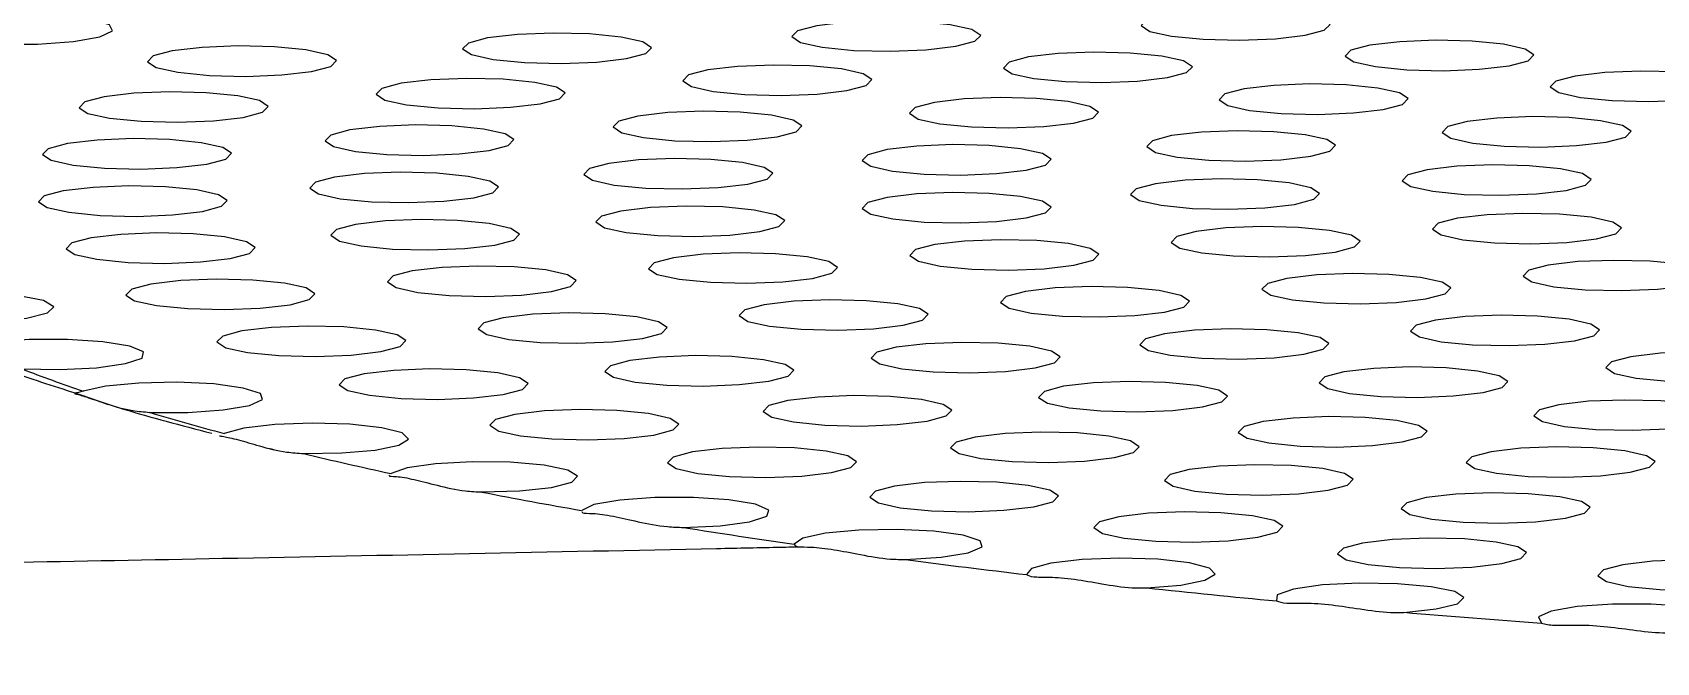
# Model space of a CAD drawing. Extents: x -51 to 27, y -13 to 136.
# Drawn here: x -13.636 to -12.605, y 58.704 to 59.103 of the extents above; entities that cross this region are included whole.
import ezdxf

# ---------------------------------------------------------------- set-up
doc = ezdxf.new("R2010")
doc.units = 0
doc.header["$MEASUREMENT"] = 0
doc.layers.add('GEOMETRY', color=2, linetype='Continuous', lineweight=25)

# ---------------------------------------------------------------- blocks, each defined once
blk = doc.blocks.new('2026 MONTERREY-BLOOM')
at = {"layer": 'GEOMETRY'}
for p, q in [((-1.8032, -24.8752), (-1.8007, -24.8758)), ((-1.6861, -24.9007), (-1.686, -24.9007))]:
    blk.add_line(p, q, dxfattribs=at)
at = {"layer": 'GEOMETRY', "flags": 128}
for points in [[(-2.0148, -24.6141), (-1.9982, -24.617), (-1.9757, -24.6187), (-1.9509, -24.6187), (-1.9282, -24.6171), (-1.9114, -24.6142), (-1.9033, -24.6104), (-1.9053, -24.6065), (-1.9171, -24.603), (-1.9366, -24.6006), (-1.9606, -24.5996), (-1.985, -24.6003)], [(-1.2347, -24.6001), (-1.2469, -24.6033), (-1.2505, -24.607), (-1.245, -24.6107), (-1.2312, -24.6137), (-1.2112, -24.6157), (-1.1881, -24.6162), (-1.1653, -24.6154), (-1.1464, -24.6131), (-1.1343, -24.6099), (-1.1306, -24.6062), (-1.1362, -24.6025), (-1.15, -24.5995), (-1.1699, -24.5975), (-1.1931, -24.597), (-1.2158, -24.5979), (-1.2347, -24.6001)], [(-1.6654, -24.6148), (-1.6775, -24.6181), (-1.6812, -24.6218), (-1.6756, -24.6254), (-1.6618, -24.6285), (-1.6419, -24.6304), (-1.6187, -24.631), (-1.596, -24.6301), (-1.5771, -24.6279), (-1.5649, -24.6247), (-1.5613, -24.621), (-1.5668, -24.6173), (-1.5806, -24.6143), (-1.6006, -24.6123), (-1.6237, -24.6117), (-1.6464, -24.6126), (-1.6654, -24.6148)], [(-1.4564, -24.6071), (-1.4686, -24.6103), (-1.4722, -24.614), (-1.4667, -24.6177), (-1.4529, -24.6207), (-1.4329, -24.6227), (-1.4098, -24.6232), (-1.3871, -24.6224), (-1.3681, -24.6201), (-1.356, -24.6169), (-1.3523, -24.6132), (-1.3579, -24.6095), (-1.3717, -24.6065), (-1.3916, -24.6045), (-1.4148, -24.604), (-1.4375, -24.6048), (-1.4564, -24.6071)], [(-1.8654, -24.623), (-1.8776, -24.6262), (-1.8812, -24.6299), (-1.8757, -24.6336), (-1.8619, -24.6366), (-1.8419, -24.6386), (-1.8187, -24.6392), (-1.796, -24.6383), (-1.7771, -24.6361), (-1.7649, -24.6329), (-1.7613, -24.6291), (-1.7668, -24.6255), (-1.7806, -24.6224), (-1.8006, -24.6205), (-1.8237, -24.6199), (-1.8465, -24.6208), (-1.8654, -24.623)], [(-1.3221, -24.6269), (-1.3343, -24.6302), (-1.3379, -24.6339), (-1.3324, -24.6375), (-1.3186, -24.6406), (-1.2986, -24.6425), (-1.2755, -24.6431), (-1.2528, -24.6422), (-1.2338, -24.64), (-1.2217, -24.6368), (-1.218, -24.6331), (-1.2236, -24.6294), (-1.2374, -24.6264), (-1.2574, -24.6244), (-1.2805, -24.6238), (-1.3032, -24.6247), (-1.3221, -24.6269)], [(-1.1053, -24.6194), (-1.1175, -24.6226), (-1.1211, -24.6263), (-1.1156, -24.63), (-1.1018, -24.633), (-1.0818, -24.635), (-1.0587, -24.6356), (-1.0359, -24.6347), (-1.017, -24.6325), (-1.0048, -24.6293), (-1.0012, -24.6255), (-1.0067, -24.6219), (-1.0205, -24.6188), (-1.0405, -24.6169), (-1.0636, -24.6163), (-1.0864, -24.6172), (-1.1053, -24.6194)], [(-1.5256, -24.6351), (-1.5378, -24.6383), (-1.5414, -24.642), (-1.5359, -24.6457), (-1.5221, -24.6487), (-1.5021, -24.6507), (-1.479, -24.6513), (-1.4562, -24.6504), (-1.4373, -24.6482), (-1.4251, -24.645), (-1.4215, -24.6412), (-1.427, -24.6376), (-1.4408, -24.6345), (-1.4608, -24.6326), (-1.4839, -24.632), (-1.5067, -24.6329), (-1.5256, -24.6351)], [(-1.7202, -24.6436), (-1.7324, -24.6468), (-1.736, -24.6505), (-1.7305, -24.6542), (-1.7167, -24.6572), (-1.6967, -24.6592), (-1.6735, -24.6597), (-1.6508, -24.6588), (-1.6319, -24.6566), (-1.6197, -24.6534), (-1.6161, -24.6497), (-1.6216, -24.646), (-1.6354, -24.643), (-1.6554, -24.641), (-1.6785, -24.6405), (-1.7013, -24.6413), (-1.7202, -24.6436)], [(-1.1852, -24.6471), (-1.1974, -24.6503), (-1.201, -24.6541), (-1.1955, -24.6577), (-1.1817, -24.6608), (-1.1617, -24.6627), (-1.1386, -24.6633), (-1.1158, -24.6624), (-1.0969, -24.6602), (-1.0847, -24.657), (-1.0811, -24.6533), (-1.0866, -24.6496), (-1.1004, -24.6466), (-1.1204, -24.6446), (-1.1436, -24.644), (-1.1663, -24.6449), (-1.1852, -24.6471)], [(-0.9751, -24.639), (-0.9873, -24.6422), (-0.9909, -24.6459), (-0.9854, -24.6495), (-0.9716, -24.6526), (-0.9516, -24.6545), (-0.9284, -24.6551), (-0.9057, -24.6542), (-0.8868, -24.652), (-0.8746, -24.6488), (-0.871, -24.6451), (-0.8765, -24.6414), (-0.8903, -24.6384), (-0.9103, -24.6364), (-0.9334, -24.6358), (-0.9562, -24.6367), (-0.9751, -24.639)], [(-1.9087, -24.6521), (-1.9209, -24.6553), (-1.9245, -24.6591), (-1.919, -24.6627), (-1.9052, -24.6658), (-1.8852, -24.6677), (-1.8621, -24.6683), (-1.8393, -24.6674), (-1.8204, -24.6652), (-1.8082, -24.662), (-1.8046, -24.6583), (-1.8101, -24.6546), (-1.8239, -24.6516), (-1.8439, -24.6496), (-1.867, -24.649), (-1.8898, -24.6499), (-1.9087, -24.6521)], [(-1.3817, -24.6557), (-1.3939, -24.6589), (-1.3975, -24.6626), (-1.392, -24.6663), (-1.3782, -24.6693), (-1.3582, -24.6713), (-1.335, -24.6719), (-1.3123, -24.671), (-1.2934, -24.6688), (-1.2812, -24.6656), (-1.2776, -24.6618), (-1.2831, -24.6582), (-1.2969, -24.6551), (-1.3169, -24.6532), (-1.34, -24.6526), (-1.3628, -24.6535), (-1.3817, -24.6557)], [(-1.5699, -24.6644), (-1.5821, -24.6676), (-1.5857, -24.6713), (-1.5802, -24.675), (-1.5664, -24.678), (-1.5464, -24.68), (-1.5232, -24.6806), (-1.5005, -24.6797), (-1.4816, -24.6775), (-1.4694, -24.6743), (-1.4658, -24.6705), (-1.4713, -24.6669), (-1.4851, -24.6638), (-1.5051, -24.6619), (-1.5282, -24.6613), (-1.551, -24.6622), (-1.5699, -24.6644)], [(-1.0437, -24.6678), (-1.0559, -24.671), (-1.0595, -24.6748), (-1.0539, -24.6784), (-1.0401, -24.6815), (-1.0202, -24.6834), (-0.997, -24.684), (-0.9743, -24.6831), (-0.9554, -24.6809), (-0.9432, -24.6777), (-0.9396, -24.674), (-0.9451, -24.6703), (-0.9589, -24.6673), (-0.9789, -24.6653), (-1.002, -24.6647), (-1.0248, -24.6656), (-1.0437, -24.6678)], [(-1.7527, -24.6731), (-1.7649, -24.6764), (-1.7685, -24.6801), (-1.763, -24.6837), (-1.7492, -24.6868), (-1.7292, -24.6887), (-1.7061, -24.6893), (-1.6833, -24.6884), (-1.6644, -24.6862), (-1.6522, -24.683), (-1.6486, -24.6793), (-1.6541, -24.6756), (-1.6679, -24.6726), (-1.6879, -24.6706), (-1.711, -24.67), (-1.7338, -24.6709), (-1.7527, -24.6731)], [(-1.2312, -24.6768), (-1.2433, -24.68), (-1.247, -24.6837), (-1.2414, -24.6874), (-1.2276, -24.6904), (-1.2076, -24.6924), (-1.1845, -24.693), (-1.1618, -24.6921), (-1.1429, -24.6898), (-1.1307, -24.6866), (-1.1271, -24.6829), (-1.1326, -24.6793), (-1.1464, -24.6762), (-1.1664, -24.6743), (-1.1895, -24.6737), (-1.2122, -24.6746), (-1.2312, -24.6768)], [(-1.9319, -24.6818), (-1.9441, -24.6851), (-1.9477, -24.6888), (-1.9422, -24.6924), (-1.9284, -24.6955), (-1.9084, -24.6974), (-1.8853, -24.698), (-1.8625, -24.6971), (-1.8436, -24.6949), (-1.8314, -24.6917), (-1.8278, -24.688), (-1.8333, -24.6843), (-1.8471, -24.6813), (-1.8671, -24.6793), (-1.8902, -24.6787), (-1.913, -24.6796), (-1.9319, -24.6818)], [(-1.4118, -24.6856), (-1.424, -24.6889), (-1.4276, -24.6926), (-1.4221, -24.6962), (-1.4083, -24.6993), (-1.3883, -24.7012), (-1.3652, -24.7018), (-1.3424, -24.7009), (-1.3235, -24.6987), (-1.3113, -24.6955), (-1.3077, -24.6918), (-1.3132, -24.6881), (-1.327, -24.6851), (-1.347, -24.6831), (-1.3701, -24.6825), (-1.3929, -24.6834), (-1.4118, -24.6856)], [(-1.5884, -24.6944), (-1.6006, -24.6976), (-1.6042, -24.7014), (-1.5987, -24.705), (-1.5849, -24.7081), (-1.5649, -24.71), (-1.5418, -24.7106), (-1.519, -24.7097), (-1.5001, -24.7075), (-1.4879, -24.7043), (-1.4843, -24.7006), (-1.4898, -24.6969), (-1.5036, -24.6939), (-1.5236, -24.6919), (-1.5467, -24.6913), (-1.5695, -24.6922), (-1.5884, -24.6944)], [(-1.069, -24.6985), (-1.0812, -24.7017), (-1.0848, -24.7054), (-1.0793, -24.7091), (-1.0655, -24.7121), (-1.0455, -24.7141), (-1.0224, -24.7146), (-0.9996, -24.7137), (-0.9807, -24.7115), (-0.9686, -24.7083), (-0.9649, -24.7046), (-0.9705, -24.7009), (-0.9843, -24.6979), (-1.0042, -24.6959), (-1.0274, -24.6954), (-1.0501, -24.6962), (-1.069, -24.6985)], [(-1.7624, -24.7031), (-1.7746, -24.7064), (-1.7782, -24.7101), (-1.7727, -24.7137), (-1.7589, -24.7168), (-1.7389, -24.7187), (-1.7158, -24.7193), (-1.693, -24.7184), (-1.6741, -24.7162), (-1.6619, -24.713), (-1.6583, -24.7093), (-1.6638, -24.7056), (-1.6776, -24.7026), (-1.6976, -24.7006), (-1.7207, -24.7), (-1.7435, -24.7009), (-1.7624, -24.7031)], [(-1.2414, -24.7073), (-1.2536, -24.7105), (-1.2572, -24.7142), (-1.2517, -24.7179), (-1.2379, -24.7209), (-1.2179, -24.7229), (-1.1948, -24.7235), (-1.172, -24.7226), (-1.1531, -24.7204), (-1.1409, -24.7171), (-1.1373, -24.7134), (-1.1428, -24.7098), (-1.1566, -24.7067), (-1.1766, -24.7048), (-1.1998, -24.7042), (-1.2225, -24.7051), (-1.2414, -24.7073)], [(-1.9346, -24.7118), (-1.9468, -24.715), (-1.9504, -24.7187), (-1.9449, -24.7224), (-1.9311, -24.7254), (-1.9111, -24.7274), (-1.888, -24.728), (-1.8653, -24.7271), (-1.8463, -24.7249), (-1.8342, -24.7216), (-1.8305, -24.7179), (-1.8361, -24.7143), (-1.8499, -24.7112), (-1.8698, -24.7093), (-1.893, -24.7087), (-1.9157, -24.7096), (-1.9346, -24.7118)], [(-1.4117, -24.716), (-1.4239, -24.7192), (-1.4275, -24.7229), (-1.422, -24.7266), (-1.4082, -24.7296), (-1.3882, -24.7316), (-1.3651, -24.7321), (-1.3423, -24.7313), (-1.3234, -24.729), (-1.3113, -24.7258), (-1.3076, -24.7221), (-1.3132, -24.7184), (-1.327, -24.7154), (-1.3469, -24.7134), (-1.3701, -24.7129), (-1.3928, -24.7138), (-1.4117, -24.716)], [(-1.5808, -24.7246), (-1.593, -24.7278), (-1.5966, -24.7315), (-1.5911, -24.7352), (-1.5773, -24.7382), (-1.5573, -24.7402), (-1.5342, -24.7407), (-1.5115, -24.7399), (-1.4925, -24.7376), (-1.4804, -24.7344), (-1.4767, -24.7307), (-1.4823, -24.727), (-1.4961, -24.724), (-1.516, -24.722), (-1.5392, -24.7215), (-1.5619, -24.7223), (-1.5808, -24.7246)], [(-1.0498, -24.7292), (-1.062, -24.7324), (-1.0656, -24.7361), (-1.0601, -24.7398), (-1.0463, -24.7428), (-1.0263, -24.7448), (-1.0032, -24.7454), (-0.9804, -24.7445), (-0.9615, -24.7423), (-0.9493, -24.7391), (-0.9457, -24.7353), (-0.9512, -24.7317), (-0.965, -24.7286), (-0.985, -24.7267), (-1.0082, -24.7261), (-1.0309, -24.727), (-1.0498, -24.7292)], [(-1.7491, -24.7331), (-1.7613, -24.7363), (-1.7649, -24.74), (-1.7594, -24.7437), (-1.7456, -24.7467), (-1.7256, -24.7487), (-1.7025, -24.7493), (-1.6798, -24.7484), (-1.6608, -24.7462), (-1.6487, -24.743), (-1.645, -24.7392), (-1.6506, -24.7356), (-1.6644, -24.7325), (-1.6844, -24.7306), (-1.7075, -24.73), (-1.7302, -24.7309), (-1.7491, -24.7331)], [(-1.2157, -24.7376), (-1.2278, -24.7408), (-1.2315, -24.7445), (-1.2259, -24.7481), (-1.2121, -24.7512), (-1.1921, -24.7531), (-1.169, -24.7537), (-1.1463, -24.7528), (-1.1274, -24.7506), (-1.1152, -24.7474), (-1.1116, -24.7437), (-1.1171, -24.74), (-1.1309, -24.737), (-1.1509, -24.735), (-1.174, -24.7345), (-1.1967, -24.7353), (-1.2157, -24.7376)], [(-1.9169, -24.7416), (-1.9291, -24.7448), (-1.9327, -24.7485), (-1.9272, -24.7522), (-1.9134, -24.7552), (-1.8934, -24.7572), (-1.8703, -24.7578), (-1.8475, -24.7569), (-1.8286, -24.7547), (-1.8164, -24.7515), (-1.8128, -24.7477), (-1.8183, -24.7441), (-1.8322, -24.741), (-1.8521, -24.7391), (-1.8753, -24.7385), (-1.898, -24.7394), (-1.9169, -24.7416)], [(-1.3815, -24.7459), (-1.3937, -24.7491), (-1.3973, -24.7528), (-1.3918, -24.7565), (-1.378, -24.7595), (-1.358, -24.7615), (-1.3348, -24.7621), (-1.3121, -24.7612), (-1.2932, -24.759), (-1.281, -24.7558), (-1.2774, -24.752), (-1.2829, -24.7484), (-1.2967, -24.7453), (-1.3167, -24.7434), (-1.3398, -24.7428), (-1.3626, -24.7437), (-1.3815, -24.7459)], [(-1.5473, -24.7542), (-1.5595, -24.7575), (-1.5631, -24.7612), (-1.5576, -24.7648), (-1.5438, -24.7679), (-1.5238, -24.7698), (-1.5007, -24.7704), (-1.4779, -24.7695), (-1.459, -24.7673), (-1.4468, -24.7641), (-1.4432, -24.7604), (-1.4487, -24.7567), (-1.4625, -24.7537), (-1.4825, -24.7517), (-1.5057, -24.7511), (-1.5284, -24.752), (-1.5473, -24.7542)], [(-0.9923, -24.759), (-1.0044, -24.7622), (-1.0081, -24.7659), (-1.0025, -24.7696), (-0.9887, -24.7726), (-0.9688, -24.7746), (-0.9456, -24.7751), (-0.9229, -24.7742), (-0.904, -24.772), (-0.8918, -24.7688), (-0.8882, -24.7651), (-0.8937, -24.7614), (-0.9075, -24.7584), (-0.9275, -24.7564), (-0.9506, -24.7559), (-0.9734, -24.7567), (-0.9923, -24.759)], [(-1.879, -24.7709), (-1.8912, -24.7741), (-1.8948, -24.7779), (-1.8893, -24.7815), (-1.8755, -24.7846), (-1.8555, -24.7865), (-1.8323, -24.7871), (-1.8096, -24.7862), (-1.7907, -24.784), (-1.7785, -24.7808), (-1.7749, -24.7771), (-1.7804, -24.7734), (-1.7942, -24.7704), (-1.8142, -24.7684), (-1.8373, -24.7678), (-1.8601, -24.7687), (-1.879, -24.7709)], [(-1.7131, -24.7626), (-1.7253, -24.7658), (-1.7289, -24.7695), (-1.7234, -24.7732), (-1.7096, -24.7762), (-1.6896, -24.7782), (-1.6665, -24.7788), (-1.6438, -24.7779), (-1.6248, -24.7757), (-1.6127, -24.7724), (-1.609, -24.7687), (-1.6146, -24.7651), (-1.6284, -24.762), (-1.6484, -24.7601), (-1.6715, -24.7595), (-1.6942, -24.7604), (-1.7131, -24.7626)], [(-1.1581, -24.7673), (-1.1702, -24.7705), (-1.1739, -24.7742), (-1.1683, -24.7779), (-1.1545, -24.7809), (-1.1345, -24.7829), (-1.1114, -24.7835), (-1.0887, -24.7826), (-1.0698, -24.7804), (-1.0576, -24.7772), (-1.054, -24.7734), (-1.0595, -24.7698), (-1.0733, -24.7667), (-1.0933, -24.7648), (-1.1164, -24.7642), (-1.1391, -24.7651), (-1.1581, -24.7673)], [(-2.0275, -24.7944), (-2.0034, -24.7954), (-1.9788, -24.7948), (-1.958, -24.7926), (-1.9446, -24.7892), (-1.9407, -24.7853), (-1.9472, -24.7814), (-1.9629, -24.7783), (-1.9851, -24.7765), (-2.0099, -24.7763), (-2.0332, -24.7777), (-2.0508, -24.7805)], [(-1.3239, -24.7756), (-1.3361, -24.7789), (-1.3397, -24.7826), (-1.3342, -24.7862), (-1.3204, -24.7893), (-1.3004, -24.7912), (-1.2772, -24.7918), (-1.2545, -24.7909), (-1.2356, -24.7887), (-1.2234, -24.7855), (-1.2198, -24.7818), (-1.2253, -24.7781), (-1.2391, -24.7751), (-1.2591, -24.7731), (-1.2822, -24.7725), (-1.305, -24.7734), (-1.3239, -24.7756)], [(-1.4898, -24.784), (-1.502, -24.7872), (-1.5056, -24.7909), (-1.5001, -24.7946), (-1.4863, -24.7976), (-1.4663, -24.7996), (-1.4431, -24.8002), (-1.4204, -24.7993), (-1.4015, -24.7971), (-1.3893, -24.7938), (-1.3857, -24.7901), (-1.3912, -24.7865), (-1.405, -24.7834), (-1.425, -24.7815), (-1.4481, -24.7809), (-1.4709, -24.7818), (-1.4898, -24.784)], [(-1.8213, -24.8007), (-1.8334, -24.8039), (-1.8371, -24.8076), (-1.8315, -24.8113), (-1.8177, -24.8143), (-1.7978, -24.8163), (-1.7746, -24.8168), (-1.7519, -24.816), (-1.733, -24.8137), (-1.7208, -24.8105), (-1.7172, -24.8068), (-1.7227, -24.8031), (-1.7365, -24.8001), (-1.7565, -24.7981), (-1.7796, -24.7976), (-1.8024, -24.7985), (-1.8213, -24.8007)], [(-1.6554, -24.7923), (-1.6676, -24.7955), (-1.6712, -24.7993), (-1.6657, -24.8029), (-1.6519, -24.806), (-1.6319, -24.8079), (-1.6088, -24.8085), (-1.586, -24.8076), (-1.5671, -24.8054), (-1.5549, -24.8022), (-1.5513, -24.7985), (-1.5568, -24.7948), (-1.5706, -24.7918), (-1.5906, -24.7898), (-1.6138, -24.7892), (-1.6365, -24.7901), (-1.6554, -24.7923)], [(-1.0637, -24.7938), (-1.0759, -24.797), (-1.0795, -24.8008), (-1.0739, -24.8044), (-1.0601, -24.8075), (-1.0402, -24.8094), (-1.017, -24.81), (-0.9943, -24.8091), (-0.9754, -24.8069), (-0.9632, -24.8037), (-0.9596, -24.8), (-0.9651, -24.7963), (-0.9789, -24.7933), (-0.9989, -24.7913), (-1.022, -24.7907), (-1.0448, -24.7916), (-1.0637, -24.7938)], [(-1.9609, -24.8247), (-1.9367, -24.8251), (-1.9135, -24.824), (-1.8951, -24.8214), (-1.8846, -24.8179), (-1.8836, -24.814), (-1.8924, -24.8103), (-1.9094, -24.8075), (-1.9319, -24.8061), (-1.9562, -24.8061), (-1.9783, -24.8078), (-1.9946, -24.8107)], [(-1.406, -24.811), (-1.4182, -24.8142), (-1.4218, -24.8179), (-1.4163, -24.8216), (-1.4025, -24.8246), (-1.3825, -24.8266), (-1.3594, -24.8272), (-1.3366, -24.8263), (-1.3177, -24.824), (-1.3055, -24.8208), (-1.3019, -24.8171), (-1.3074, -24.8135), (-1.3212, -24.8104), (-1.3412, -24.8085), (-1.3644, -24.8079), (-1.3871, -24.8088), (-1.406, -24.811)], [(-1.2356, -24.8024), (-1.2478, -24.8057), (-1.2514, -24.8094), (-1.2459, -24.813), (-1.2321, -24.8161), (-1.2121, -24.818), (-1.189, -24.8186), (-1.1662, -24.8177), (-1.1473, -24.8155), (-1.1351, -24.8123), (-1.1315, -24.8086), (-1.137, -24.8049), (-1.1508, -24.8019), (-1.1708, -24.7999), (-1.194, -24.7993), (-1.2167, -24.8002), (-1.2356, -24.8024)], [(-1.5751, -24.8195), (-1.5873, -24.8227), (-1.5909, -24.8264), (-1.5854, -24.83), (-1.5716, -24.8331), (-1.5516, -24.835), (-1.5285, -24.8356), (-1.5057, -24.8347), (-1.4868, -24.8325), (-1.4746, -24.8293), (-1.471, -24.8256), (-1.4765, -24.8219), (-1.4903, -24.8189), (-1.5103, -24.8169), (-1.5334, -24.8163), (-1.5562, -24.8172), (-1.5751, -24.8195)], [(-0.9398, -24.817), (-0.952, -24.8202), (-0.9556, -24.8239), (-0.9501, -24.8276), (-0.9363, -24.8306), (-0.9163, -24.8326), (-0.8932, -24.8332), (-0.8704, -24.8323), (-0.8515, -24.8301), (-0.8393, -24.8268), (-0.8357, -24.8231), (-0.8412, -24.8195), (-0.855, -24.8164), (-0.875, -24.8145), (-0.8982, -24.8139), (-0.9209, -24.8148), (-0.9398, -24.817)], [(-1.7437, -24.8279), (-1.7559, -24.8311), (-1.7595, -24.8348), (-1.754, -24.8385), (-1.7402, -24.8415), (-1.7202, -24.8435), (-1.697, -24.8441), (-1.6743, -24.8432), (-1.6554, -24.841), (-1.6432, -24.8378), (-1.6396, -24.834), (-1.6451, -24.8304), (-1.6589, -24.8273), (-1.6789, -24.8254), (-1.702, -24.8248), (-1.7248, -24.8257), (-1.7437, -24.8279)], [(-1.1218, -24.8266), (-1.134, -24.8298), (-1.1376, -24.8336), (-1.1321, -24.8372), (-1.1183, -24.8403), (-1.0983, -24.8422), (-1.0752, -24.8428), (-1.0524, -24.8419), (-1.0335, -24.8397), (-1.0213, -24.8365), (-1.0177, -24.8328), (-1.0232, -24.8291), (-1.037, -24.8261), (-1.057, -24.8241), (-1.0802, -24.8235), (-1.1029, -24.8244), (-1.1218, -24.8266)], [(-1.8798, -24.8523), (-1.8555, -24.8523), (-1.8331, -24.8508), (-1.8164, -24.8479), (-1.8081, -24.8442), (-1.8095, -24.8403), (-1.8205, -24.8369), (-1.8391, -24.8343), (-1.8625, -24.8332), (-1.8866, -24.8337), (-1.9076, -24.8357), (-1.922, -24.8388)], [(-1.2998, -24.8358), (-1.3119, -24.8391), (-1.3156, -24.8428), (-1.31, -24.8464), (-1.2962, -24.8495), (-1.2762, -24.8514), (-1.2531, -24.852), (-1.2304, -24.8511), (-1.2115, -24.8489), (-1.1993, -24.8457), (-1.1957, -24.842), (-1.2012, -24.8383), (-1.215, -24.8353), (-1.235, -24.8333), (-1.2581, -24.8327), (-1.2808, -24.8336), (-1.2998, -24.8358)], [(-1.648, -24.8536), (-1.6602, -24.8568), (-1.6638, -24.8605), (-1.6582, -24.8642), (-1.6444, -24.8672), (-1.6245, -24.8692), (-1.6013, -24.8698), (-1.5786, -24.8689), (-1.5597, -24.8667), (-1.5475, -24.8634), (-1.5439, -24.8597), (-1.5494, -24.8561), (-1.5632, -24.853), (-1.5832, -24.8511), (-1.6063, -24.8505), (-1.6291, -24.8514), (-1.648, -24.8536)], [(-1.4747, -24.8448), (-1.4869, -24.848), (-1.4905, -24.8517), (-1.485, -24.8554), (-1.4712, -24.8584), (-1.4512, -24.8604), (-1.4281, -24.861), (-1.4053, -24.8601), (-1.3864, -24.8579), (-1.3742, -24.8546), (-1.3706, -24.8509), (-1.3761, -24.8473), (-1.3899, -24.8442), (-1.4099, -24.8423), (-1.4331, -24.8417), (-1.4558, -24.8426), (-1.4747, -24.8448)], [(-0.9854, -24.8476), (-0.9976, -24.8508), (-1.0012, -24.8545), (-0.9957, -24.8582), (-0.9819, -24.8612), (-0.9619, -24.8632), (-0.9388, -24.8637), (-0.916, -24.8628), (-0.8971, -24.8606), (-0.8849, -24.8574), (-0.8813, -24.8537), (-0.8868, -24.85), (-0.9006, -24.847), (-0.9206, -24.845), (-0.9437, -24.8445), (-0.9665, -24.8453), (-0.9854, -24.8476)], [(-1.7822, -24.8784), (-1.7579, -24.878), (-1.7366, -24.8762), (-1.7217, -24.8731), (-1.7156, -24.8693), (-1.7195, -24.8654), (-1.7325, -24.8621), (-1.7527, -24.8599), (-1.7766, -24.8592), (-1.8004, -24.86), (-1.82, -24.8623), (-1.8324, -24.8657)], [(-1.1731, -24.8581), (-1.1852, -24.8613), (-1.1889, -24.865), (-1.1833, -24.8687), (-1.1695, -24.8717), (-1.1495, -24.8737), (-1.1264, -24.8743), (-1.1037, -24.8734), (-1.0848, -24.8711), (-1.0726, -24.8679), (-1.069, -24.8642), (-1.0745, -24.8606), (-1.0883, -24.8575), (-1.1083, -24.8556), (-1.1314, -24.855), (-1.1541, -24.8559), (-1.1731, -24.8581)], [(-1.3558, -24.868), (-1.368, -24.8712), (-1.3716, -24.8749), (-1.3661, -24.8785), (-1.3523, -24.8816), (-1.3323, -24.8835), (-1.3091, -24.8841), (-1.2864, -24.8832), (-1.2675, -24.881), (-1.2553, -24.8778), (-1.2517, -24.8741), (-1.2572, -24.8704), (-1.271, -24.8674), (-1.291, -24.8654), (-1.3141, -24.8648), (-1.3369, -24.8657), (-1.3558, -24.868)], [(-1.5353, -24.8774), (-1.5475, -24.8807), (-1.5511, -24.8844), (-1.5456, -24.888), (-1.5318, -24.8911), (-1.5118, -24.893), (-1.4887, -24.8936), (-1.4659, -24.8927), (-1.447, -24.8905), (-1.4348, -24.8873), (-1.4312, -24.8836), (-1.4367, -24.8799), (-1.4505, -24.8769), (-1.4705, -24.8749), (-1.4936, -24.8743), (-1.5164, -24.8752), (-1.5353, -24.8774)], [(-1.0284, -24.8773), (-1.0406, -24.8805), (-1.0442, -24.8842), (-1.0387, -24.8879), (-1.0249, -24.8909), (-1.0049, -24.8929), (-0.9817, -24.8935), (-0.959, -24.8926), (-0.9401, -24.8903), (-0.9279, -24.8871), (-0.9243, -24.8834), (-0.9298, -24.8798), (-0.9436, -24.8767), (-0.9636, -24.8748), (-0.9867, -24.8742), (-1.0095, -24.8751), (-1.0284, -24.8773)], [(-1.6689, -24.9028), (-1.645, -24.9021), (-1.6248, -24.8999), (-1.6119, -24.8966), (-1.6082, -24.8927), (-1.6144, -24.8889), (-1.6294, -24.8858), (-1.6509, -24.8839), (-1.6752, -24.8836), (-1.6983, -24.8849), (-1.7164, -24.8875), (-1.7266, -24.891)], [(-1.2201, -24.8886), (-1.2322, -24.8918), (-1.2358, -24.8955), (-1.2303, -24.8992), (-1.2165, -24.9022), (-1.1965, -24.9042), (-1.1734, -24.9048), (-1.1507, -24.9039), (-1.1318, -24.9017), (-1.1196, -24.8985), (-1.116, -24.8947), (-1.1215, -24.8911), (-1.1353, -24.888), (-1.1553, -24.8861), (-1.1784, -24.8855), (-1.2011, -24.8864), (-1.2201, -24.8886)], [(-1.407, -24.8992), (-1.4192, -24.9024), (-1.4228, -24.9061), (-1.4173, -24.9098), (-1.4035, -24.9128), (-1.3835, -24.9148), (-1.3604, -24.9153), (-1.3376, -24.9144), (-1.3187, -24.9122), (-1.3065, -24.909), (-1.3029, -24.9053), (-1.3084, -24.9016), (-1.3222, -24.8986), (-1.3422, -24.8966), (-1.3654, -24.8961), (-1.3881, -24.8969), (-1.407, -24.8992)], [(-1.5411, -24.9253), (-1.5177, -24.9242), (-1.499, -24.9217), (-1.4881, -24.9182), (-1.4868, -24.9143), (-1.4953, -24.9106), (-1.5122, -24.9078), (-1.5347, -24.9063), (-1.5591, -24.9063), (-1.5813, -24.9079), (-1.5978, -24.9108), (-1.6056, -24.9145)], [(-1.0696, -24.9064), (-1.0818, -24.9096), (-1.0854, -24.9133), (-1.0799, -24.917), (-1.0661, -24.92), (-1.0461, -24.922), (-1.023, -24.9226), (-1.0002, -24.9217), (-0.9813, -24.9195), (-0.9691, -24.9163), (-0.9655, -24.9125), (-0.971, -24.9089), (-0.9848, -24.9058), (-1.0048, -24.9039), (-1.0279, -24.9033), (-1.0507, -24.9042), (-1.0696, -24.9064)], [(-1.2647, -24.9185), (-1.2769, -24.9217), (-1.2805, -24.9254), (-1.275, -24.9291), (-1.2612, -24.9321), (-1.2412, -24.9341), (-1.2181, -24.9347), (-1.1953, -24.9338), (-1.1764, -24.9315), (-1.1642, -24.9283), (-1.1606, -24.9246), (-1.1661, -24.921), (-1.1799, -24.9179), (-1.1999, -24.916), (-1.223, -24.9154), (-1.2458, -24.9163), (-1.2647, -24.9185)], [(-1.4, -24.9457), (-1.3774, -24.9442), (-1.3603, -24.9414), (-1.3515, -24.9377), (-1.3526, -24.9338), (-1.3634, -24.9303), (-1.382, -24.9277), (-1.4053, -24.9266), (-1.4296, -24.927), (-1.4508, -24.929), (-1.4653, -24.9322), (-1.4708, -24.936)], [(-1.11, -24.9352), (-1.1222, -24.9384), (-1.1258, -24.9421), (-1.1203, -24.9458), (-1.1065, -24.9488), (-1.0865, -24.9508), (-1.0634, -24.9513), (-1.0407, -24.9505), (-1.0217, -24.9482), (-1.0096, -24.945), (-1.0059, -24.9413), (-1.0115, -24.9376), (-1.0253, -24.9346), (-1.0453, -24.9326), (-1.0684, -24.9321), (-1.0911, -24.933), (-1.11, -24.9352)], [(-1.247, -24.9637), (-1.2254, -24.9619), (-1.21, -24.9588), (-1.2036, -24.955), (-1.2071, -24.9511), (-1.2199, -24.9478), (-1.24, -24.9455), (-1.264, -24.9448), (-1.2879, -24.9456), (-1.3078, -24.9479), (-1.3202, -24.9513), (-1.3233, -24.9552)], [(-0.9449, -24.949), (-0.9571, -24.9522), (-0.9607, -24.956), (-0.9552, -24.9596), (-0.9414, -24.9627), (-0.9214, -24.9646), (-0.8983, -24.9652), (-0.8755, -24.9643), (-0.8566, -24.9621), (-0.8444, -24.9589), (-0.8408, -24.9552), (-0.8463, -24.9515), (-0.8602, -24.9485), (-0.8801, -24.9465), (-0.9033, -24.9459), (-0.926, -24.9468), (-0.9449, -24.949)], [(-1.0837, -24.9792), (-1.0632, -24.977), (-1.0498, -24.9737), (-1.0457, -24.9698), (-1.0515, -24.966), (-1.0664, -24.9629), (-1.0878, -24.961), (-1.1122, -24.9606), (-1.1355, -24.9618), (-1.1538, -24.9644), (-1.1641, -24.968), (-1.1646, -24.9719)], [(-0.9117, -24.9919), (-0.8925, -24.9895), (-0.8811, -24.986), (-0.8794, -24.982), (-0.8876, -24.9783), (-0.9043, -24.9755), (-0.9268, -24.9739), (-0.9514, -24.9739), (-0.9738, -24.9755), (-0.9904, -24.9784), (-0.9984, -24.9821), (-0.9964, -24.9861)]]:
    blk.add_lwpolyline(points, dxfattribs=at)
at = {"layer": 'GEOMETRY'}
for centre, radius, start, end in [((-1.6177, -23.9393), 0.9496, 248.8167, 251.3104), ((-1.4193, -23.3153), 1.6045, 253.3202, 255.0807), ((-1.208, -22.4784), 2.4678, 256.5467, 257.8704), ((-0.9968, -21.4454), 3.5222, 258.9997, 260.046), ((-0.7975, -20.2544), 4.7297, 260.9553, 261.8167), ((-0.6203, -18.962), 6.0343, 262.57612, 263.31014), ((-0.4725, -17.6385), 7.366, 263.96446, 264.60867), ((-0.3584, -16.3625), 8.6471, 265.18807, 265.76842)]:
    blk.add_arc(centre, radius, start, end, dxfattribs=at)
for points, knots in [([(-36.6427, -38.9849), (-36.6428, -38.748), (-36.6429, -38.2513), (-36.6431, -37.4958), (-36.643, -36.7174), (-36.6423, -35.9379), (-36.6409, -35.1552), (-36.6388, -34.37), (-36.6343, -33.1243), (-36.6247, -31.4274), (-36.6007, -28.7277), (-36.5557, -25.4875), (-36.48, -22.0033), (-36.3837, -18.8258), (-36.2694, -15.9518), (-36.1467, -13.5568), (-36.0218, -11.6425), (-35.9083, -10.2086), (-35.8038, -9.1111), (-35.7174, -8.3466), (-35.6715, -7.9173), (-35.5982, -7.4928), (-35.4908, -7.0801), (-35.3398, -6.6435), (-35.1358, -6.1898), (-34.8703, -5.7277), (-34.5603, -5.2943), (-34.2088, -4.8937), (-33.8193, -4.53), (-33.3956, -4.2066), (-32.942, -3.9269), (-32.4916, -3.7075), (-32.0535, -3.5411), (-31.634, -3.4198), (-31.1992, -3.3309), (-30.7502, -3.28), (-30.3002, -3.2288), (-29.6557, -3.1612), (-28.8172, -3.0818), (-27.5048, -2.9746), (-25.9207, -2.8687), (-23.9532, -2.7617), (-21.8759, -2.6679), (-19.6786, -2.5868), (-17.2507, -2.5139), (-14.59, -2.4519), (-11.7055, -2.4029), (-8.8195, -2.3695), (-5.9364, -2.3497), (-3.0548, -2.3416), (-0.5983, -2.3393), (1.4461, -2.34), (3.0915, -2.3423), (4.7536, -2.3465), (6.4156, -2.3534), (8.0545, -2.3645), (10.4077, -2.3864), (13.4813, -2.429), (16.9743, -2.5047), (20.1483, -2.6009), (23.0112, -2.7146), (25.3952, -2.8364), (27.3074, -2.9606), (28.7412, -3.0736), (29.84, -3.1777), (30.6063, -3.2639), (31.0378, -3.31), (31.4634, -3.3805), (31.8765, -3.4857), (32.3137, -3.6341), (32.7687, -3.8357), (33.2323, -4.0987), (33.6676, -4.4064), (34.0701, -4.7558), (34.436, -5.1433), (34.7616, -5.5651), (35.0437, -6.0171), (35.2785, -6.4922), (35.464, -6.9855), (35.6016, -7.491), (35.6829, -8.0099), (35.7387, -8.5338), (35.8146, -9.2299), (35.8967, -10.0974), (36.0051, -11.4079), (36.112, -12.9931), (36.2405, -15.3392), (36.3619, -18.1726), (36.4654, -21.4568), (36.5399, -24.7062), (36.5915, -27.9302), (36.6206, -30.8028), (36.6357, -33.3227), (36.6407, -34.9225), (36.6423, -35.9634), (36.6428, -36.4441), (36.643, -36.9237), (36.6431, -37.4023), (36.643, -37.8963), (36.6429, -38.4238), (36.6428, -38.792), (36.6428, -38.9849)], [0, 0, 0, 0, 0.005138, 0.010771, 0.016381, 0.022015, 0.027673, 0.03335, 0.039042, 0.054682, 0.070145, 0.097582, 0.124946, 0.145709, 0.16651, 0.187309, 0.197707, 0.208103, 0.218498, 0.221609, 0.224784, 0.227857, 0.230942, 0.234019, 0.237865, 0.24171, 0.245555, 0.249401, 0.253246, 0.257092, 0.260938, 0.264783, 0.267936, 0.271088, 0.274241, 0.277546, 0.280882, 0.284062, 0.291597, 0.299143, 0.312612, 0.326021, 0.341866, 0.357701, 0.373696, 0.394533, 0.415407, 0.436247, 0.457116, 0.477921, 0.498728, 0.51038, 0.52225, 0.534405, 0.54642, 0.558287, 0.569942, 0.597446, 0.624936, 0.645697, 0.666299, 0.687058, 0.697455, 0.707849, 0.718242, 0.721382, 0.724571, 0.72765, 0.730727, 0.733804, 0.737651, 0.741498, 0.745344, 0.74919, 0.753036, 0.756881, 0.760725, 0.76457, 0.768352, 0.772136, 0.775907, 0.779727, 0.783559, 0.79109, 0.798621, 0.812071, 0.825537, 0.849567, 0.873561, 0.896782, 0.920041, 0.943476, 0.95907, 0.97468, 0.978164, 0.981639, 0.985104, 0.988563, 0.992016, 0.995816, 1, 1, 1, 1]), ([(-1.9898, -24.817), (-1.983, -24.82), (-1.9649, -24.8281), (-1.9414, -24.8354), (-1.9265, -24.8401)], [0, 0, 0, 0, 0.3698567, 1, 1, 1, 1]), ([(-1.922, -24.8388), (-1.9241, -24.8394), (-1.9284, -24.8405), (-1.9271, -24.8403), (-1.9199, -24.8425), (-1.9071, -24.847), (-1.8932, -24.8512), (-1.8834, -24.852), (-1.8798, -24.8523)], [0, 0, 0, 0, 0.178094, 0.355484, 0.545099, 0.717528, 0.8967, 1, 1, 1, 1]), ([(-1.9265, -24.8401), (-1.9168, -24.8435), (-1.8913, -24.8524), (-1.8598, -24.8605), (-1.8404, -24.8655)], [0, 0, 0, 0, 0.384389, 1, 1, 1, 1]), ([(-1.8355, -24.8672), (-1.835, -24.8673), (-1.8339, -24.8674), (-1.8244, -24.8693), (-1.8104, -24.8736), (-1.7957, -24.8775), (-1.7857, -24.8782), (-1.7822, -24.8784)], [0, 0, 0, 0, 0.212525, 0.44504, 0.656653, 0.876772, 1, 1, 1, 1]), ([(-1.7275, -24.8921), (-1.7276, -24.8923), (-1.7284, -24.893), (-1.7236, -24.8926), (-1.7131, -24.8945), (-1.6975, -24.8986), (-1.6823, -24.9022), (-1.6724, -24.9027), (-1.6689, -24.9028)], [0, 0, 0, 0, 0.0603076, 0.2647051, 0.4826923, 0.6812649, 0.8880513, 1, 1, 1, 1]), ([(-1.6054, -24.9151), (-1.6054, -24.9155), (-1.6056, -24.9165), (-1.5989, -24.9161), (-1.5866, -24.9178), (-1.5699, -24.9217), (-1.5543, -24.9249), (-1.5444, -24.9252), (-1.5411, -24.9253)], [0, 0, 0, 0, 0.118682, 0.31124, 0.516336, 0.703354, 0.898338, 1, 1, 1, 1]), ([(-2.5464, -24.9495), (-2.4986, -24.9502), (-2.4045, -24.9517), (-2.2653, -24.9514), (-2.1211, -24.95), (-1.9776, -24.9476), (-1.7747, -24.9438), (-1.6108, -24.9405), (-1.4884, -24.938), (-1.4706, -24.9376), (-1.4664, -24.9375)], [0, 0, 0, 0, 0.1327565, 0.261516, 0.3866807, 0.533113, 0.6600718, 0.9504553, 0.9884906, 1, 1, 1, 1]), ([(-1.4708, -24.936), (-1.4703, -24.9366), (-1.4694, -24.9379), (-1.4603, -24.9375), (-1.4464, -24.939), (-1.4287, -24.9426), (-1.4128, -24.9455), (-1.4032, -24.9456), (-1.4, -24.9457)], [0, 0, 0, 0, 0.180577, 0.360472, 0.551817, 0.726488, 0.908821, 1, 1, 1, 1]), ([(-1.3233, -24.9552), (-1.3222, -24.9558), (-1.3199, -24.957), (-1.3091, -24.9565), (-1.2938, -24.9578), (-1.2753, -24.9611), (-1.2594, -24.9637), (-1.2501, -24.9637), (-1.247, -24.9637)], [0, 0, 0, 0, 0.1813221, 0.3619679, 0.5538349, 0.729189, 0.9124613, 1, 1, 1, 1]), ([(-1.1646, -24.9719), (-1.1629, -24.9725), (-1.1593, -24.9737), (-1.1469, -24.973), (-1.1303, -24.9741), (-1.1113, -24.9771), (-1.0955, -24.9794), (-1.0865, -24.9792), (-1.0837, -24.9792)], [0, 0, 0, 0, 0.182104, 0.363538, 0.555955, 0.732032, 0.916286, 1, 1, 1, 1]), ([(-0.9964, -24.9861), (-0.994, -24.9866), (-0.9892, -24.9878), (-0.9752, -24.9869), (-0.9577, -24.9877), (-0.9382, -24.9904), (-0.9227, -24.9924), (-0.9142, -24.992), (-0.9117, -24.9919)], [0, 0, 0, 0, 0.182916, 0.36517, 0.55816, 0.734993, 0.920261, 1, 1, 1, 1])]:
    blk.add_open_spline(points, degree=3, knots=knots, dxfattribs=at)

msp = doc.modelspace()

# ---------------------------------------------------------------- block references
msp.add_blockref('2026 MONTERREY-BLOOM', (-11.682, 83.7145))

doc.saveas('drawing.dxf')
